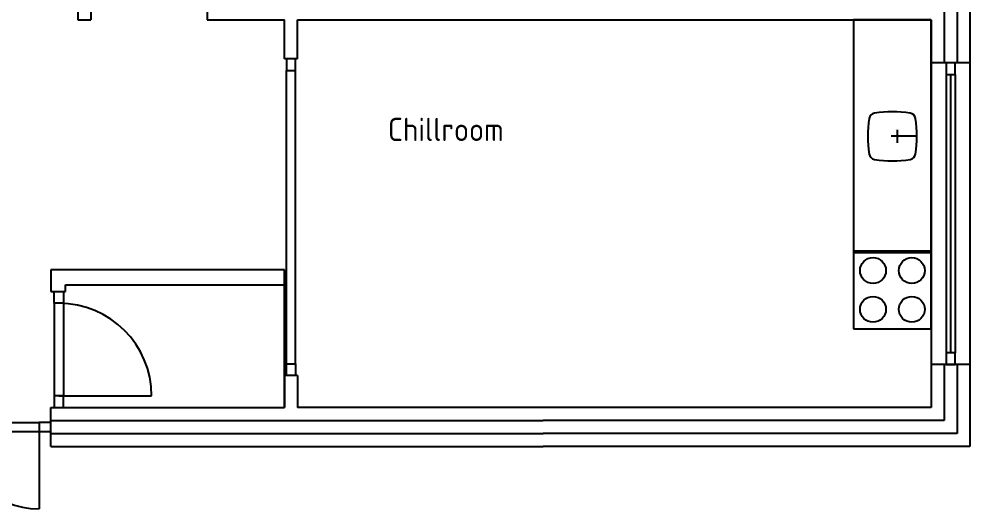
# Model space of a CAD drawing. Header units: millimetres. Extents: x 0 to 29700, y 0 to 21000.
# Drawn here: x 9925 to 17280, y 6200 to 9992 of the extents above; entities that cross this region are included whole.
import ezdxf

# ---------------------------------------------------------------- set-up
doc = ezdxf.new("R2010")
doc.units = ezdxf.units.MM
doc.header["$LTSCALE"] = 100
for name, color, linetype in [('00ATT018', 7, 'Continuous'), ('AL21----', 7, 'Continuous'), ('AL22----', 7, 'Continuous'), ('AL31----', 7, 'Continuous'), ('AL32----', 7, 'Continuous'), ('AL73----', 7, 'Continuous')]:
    doc.layers.add(name, color=color, linetype=linetype)
doc.styles.add('STABICAD-018', font='ISOCP.SHX', dxfattribs={"height": 180})

# ---------------------------------------------------------------- blocks, each defined once
blk = doc.blocks.new('*U3', base_point=(9762.9, 6834.6))
at = {"color": 0}
for p, q in [((9355.4, 6869.6), (9445.4, 6869.6)), ((9355.4, 6799.6), (9355.4, 6869.6)), ((9445.4, 6869.6), (9445.4, 6799.6)), ((9445.4, 6869.6), (10080.4, 6869.6)), ((10170.4, 6869.6), (10080.4, 6869.6)), ((10080.4, 6869.6), (10080.4, 6799.6)), ((10170.4, 6799.6), (10170.4, 6869.6)), ((9445.4, 6799.6), (9355.4, 6799.6)), ((9445.4, 6799.6), (10080.4, 6799.6)), ((10080.4, 6834.6), (10080.4, 6199.6)), ((10080.4, 6799.6), (10170.4, 6799.6))]:
    blk.add_line(p, q, dxfattribs=at)
blk.add_arc((10080.4, 6834.6), 635, 180, 270, dxfattribs=at)
blk = doc.blocks.new('*U5', base_point=(12029.7, 8458.2))
at = {"color": 0}
for p, q in [((11994.7, 9682.6), (11994.7, 9592.6)), ((12064.7, 9682.6), (11994.7, 9682.6)), ((12064.7, 9592.6), (12064.7, 9682.6)), ((11994.7, 9592.6), (12064.7, 9592.6)), ((11994.7, 7323.8), (11994.7, 9592.6)), ((12064.7, 7323.8), (12064.7, 9592.6)), ((11994.7, 7233.8), (11994.7, 7323.8)), ((11994.7, 7323.8), (12064.7, 7323.8)), ((12064.7, 7323.8), (12064.7, 7233.8)), ((12064.7, 7233.8), (11994.7, 7233.8))]:
    blk.add_line(p, q, dxfattribs=at)
blk.add_lwpolyline([(12229.7, 8708.2, 0, 0, 0), (12229.7, 8408.2, 100, 0, 0), (12229.7, 8208.2, 0, 0, 0)], format="xyseb", dxfattribs=at)
blk = doc.blocks.new('114-37A')
at = {"color": 0, "linetype": 'Continuous'}
for p, q in [((900, 600), (-900, 600)), ((-900, 600), (-900, 0)), ((900, 0), (900, 600)), ((0, 110), (0, 310)), ((-50, 260), (50, 260)), ((-900, 0), (900, 0))]:
    blk.add_line(p, q, dxfattribs=at)
for centre, radius, start, end in [((-130.1, 430.1), 50, 98.67747, 171.32253), ((0, -422.5), 912.5, 81.32253, 98.67747), ((130.1, 430.1), 50, 8.67747, 81.32253), ((722.5, 300), 912.5, 171.32253, 188.67747), ((-722.5, 300), 912.5, 351.32253, 8.67747), ((-130.1, 169.9), 50, 188.67747, 261.32253), ((130.1, 169.9), 50, 278.67747, 351.32253), ((0, 1022.5), 912.5, 261.32253, 278.67747)]:
    blk.add_arc(centre, radius, start, end, dxfattribs=at)
blk = doc.blocks.new('114-37B')
at = {"color": 0, "linetype": 'Continuous'}
for p, q in [((300, 600), (-300, 600)), ((-300, 600), (-300, 0)), ((300, 0), (300, 600)), ((-300, 0), (300, 0))]:
    blk.add_line(p, q, dxfattribs=at)
for centre in [(-150, 450), (150, 450), (-150, 150), (150, 150)]:
    blk.add_circle(centre, 100, dxfattribs=at)
blk = doc.blocks.new('*U23', base_point=(17129.7, 8485.3))
at = {"color": 0}
for p, q in [((17094.7, 9653, 800), (17094.7, 9563, 800)), ((17164.7, 9653, 800), (17094.7, 9653, 800)), ((17164.7, 9563, 800), (17164.7, 9653, 800)), ((17094.7, 9563, 800), (17164.7, 9563, 800)), ((17094.7, 9563, 800), (17094.7, 7407.6, 800)), ((17129.7, 9563, 890), (17129.7, 7407.6, 890)), ((17164.7, 9563, 800), (17164.7, 7407.6, 800)), ((17094.7, 7407.6, 800), (17094.7, 7317.6, 800)), ((17164.7, 7407.6, 800), (17094.7, 7407.6, 800)), ((17164.7, 7317.6, 800), (17164.7, 7407.6, 800)), ((17094.7, 7317.6, 800), (17164.7, 7317.6, 800))]:
    blk.add_line(p, q, dxfattribs=at)
blk = doc.blocks.new('*U4', base_point=(9029.7, 9250.5))
at = {"color": 0}
for p, q in [((8994.7, 9699.2), (8994.7, 9609.2)), ((9064.7, 9699.2), (8994.7, 9699.2)), ((9064.7, 9609.2), (9064.7, 9699.2)), ((9029.7, 9609.2), (8312.4, 9609.2)), ((8994.7, 9609.2), (9064.7, 9609.2)), ((8994.7, 8891.9), (8994.7, 9609.2)), ((9064.7, 8891.9), (9064.7, 9609.2)), ((8994.7, 8801.9), (8994.7, 8891.9)), ((8994.7, 8891.9), (9064.7, 8891.9)), ((9064.7, 8891.9), (9064.7, 8801.9)), ((9064.7, 8801.9), (8994.7, 8801.9))]:
    blk.add_line(p, q, dxfattribs=at)
blk.add_arc((9029.7, 9609.2), 717.3, 180, 270, dxfattribs=at)

msp = doc.modelspace()

# ---------------------------------------------------------------- linework, layer by layer
at = {"layer": '00ATT018'}
for p, q in [((11979.7, 8050.2), (10170.4, 8050.2)), ((10170.4, 8050.2), (10170.4, 8050.2)), ((10170.4, 8050.2), (10170.4, 7882.5)), ((11979.7, 6984.6), (11979.7, 8050.2)), ((10170.4, 7882.5), (10286.1, 7882.5)), ((10286.1, 7933.6), (11983.8, 7933.6)), ((10286.1, 7882.5), (10286.1, 7933.6))]:
    msp.add_line(p, q, dxfattribs=at)
at = {"layer": 'AL21----'}
for p, q in [((17279.7, 10284.6), (17279.7, 9653)), ((17179.7, 10184.6), (17179.7, 9653)), ((17079.7, 10084.6), (17079.7, 9653)), ((13979.7, 9984.6), (16979.7, 9984.6)), ((16979.7, 9984.6), (16979.7, 9653)), ((13979.7, 6984.6), (12079.7, 6984.6)), ((16979.7, 6984.6), (13979.7, 6984.6)), ((17079.7, 6884.6), (13979.7, 6884.6)), ((17179.7, 6784.6), (13979.7, 6784.6)), ((17279.7, 6684.6), (13979.7, 6684.6))]:
    msp.add_line(p, q, dxfattribs=at)
at = {"layer": 'AL21----', "linetype": 'Continuous'}
for p, q in [((16979.7, 9653), (16979.7, 7317.6)), ((17279.7, 9653), (16979.7, 9653)), ((17279.7, 9653), (17279.7, 7317.6)), ((16979.7, 7317.6), (16979.7, 6984.6)), ((17279.7, 7317.6), (16979.7, 7317.6)), ((17079.7, 7317.6), (17079.7, 6884.6)), ((17179.7, 7317.6), (17179.7, 6784.6)), ((17279.7, 7317.6), (17279.7, 6684.6)), ((10170.4, 6984.6), (11979.7, 6984.6)), ((10170.4, 6684.6), (10170.4, 6984.6)), ((10170.4, 6884.6), (13979.7, 6884.6)), ((10170.4, 6784.6), (13979.7, 6784.6)), ((10170.4, 6684.6), (13979.7, 6684.6))]:
    msp.add_line(p, q, dxfattribs=at)
at = {"layer": 'AL22----'}
for p, q in [((10379.7, 14824.8), (10379.7, 9984.6)), ((10379.7, 9984.6), (10479.7, 9984.6)), ((12079.7, 9984.6), (13979.7, 9984.6)), ((11979.7, 6984.6), (11979.7, 7233.8)), ((11979.7, 7233.8), (11979.7, 6984.6)), ((12079.7, 7233.8), (12079.7, 6984.6)), ((16979.7, 6984.6), (12079.7, 6984.6))]:
    msp.add_line(p, q, dxfattribs=at)
at = {"layer": 'AL22----', "linetype": 'Continuous'}
for p, q in [((10479.7, 10084.6), (10479.7, 9984.6)), ((11379.2, 10084.6), (11379.2, 9984.6)), ((11379.2, 9984.6), (11979.7, 9984.6)), ((11979.7, 9682.6), (11979.7, 9984.6)), ((11979.7, 9682.6), (11979.7, 9984.6)), ((12079.7, 9682.6), (12079.7, 9984.6)), ((12079.7, 9682.6), (11979.7, 9682.6)), ((12079.7, 7233.8), (11979.7, 7233.8))]:
    msp.add_line(p, q, dxfattribs=at)

# ---------------------------------------------------------------- block references
at = {"layer": 'AL31----'}
for name, p in [('*U23', (17129.7, 8485.3)), ('*U3', (9762.9, 6834.6))]:
    msp.add_blockref(name, p, dxfattribs=at)
at = {"layer": 'AL32----'}
msp.add_blockref('*U5', (12029.7, 8458.2), dxfattribs=at)
at = {"layer": 'AL32----', "rotation": 180}
msp.add_blockref('*U4', (10233.2, 7433.8), dxfattribs=at)
at = {"layer": 'AL73----', "rotation": 90}
for name, p in [('114-37A', (16979.7, 9084.6)), ('114-37B', (16979.7, 7895))]:
    msp.add_blockref(name, p, dxfattribs=at)

# ---------------------------------------------------------------- texts
at = {"layer": '00ATT018', "insert": (12778.2, 9227.4), "char_height": 180, "attachment_point": 1, "style": 'STABICAD-018'}
msp.add_mtext_dynamic_manual_height_columns('Chillroom', width=3229.539, gutter_width=900, heights=[0], dxfattribs=at)

doc.saveas('drawing.dxf')
